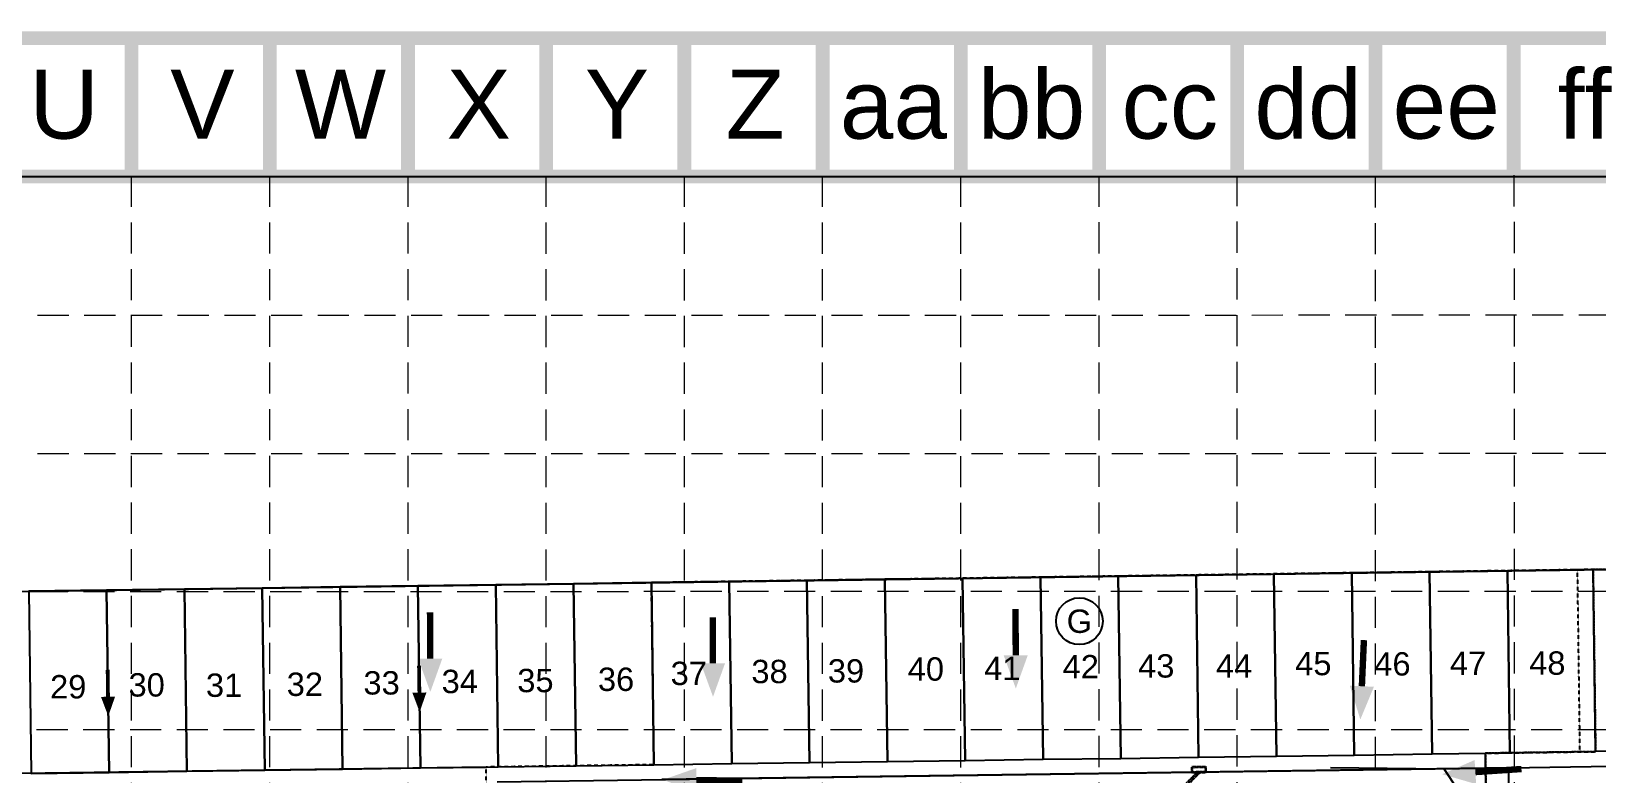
# Model space of a CAD drawing. Header units: inches. Extents: x 2510995 to 2514555, y 7106046 to 7111737.
# Drawn here: x 2512888 to 2513894, y 7111260 to 7111737 of the extents above; entities that cross this region are included whole.
import ezdxf
from ezdxf.enums import TextEntityAlignment as Align

# ---------------------------------------------------------------- set-up
doc = ezdxf.new("R2010")
doc.units = ezdxf.units.IN
doc.header["$MEASUREMENT"] = 0
for name, pattern in [('BORDER2', [0.875, 0.25, -0.125, 0.25, -0.125, 0, -0.125]), ('DASHED', [0.75, 0.5, -0.25]), ('HIDDEN', [0.375, 0.25, -0.125]), ('HIDDEN2', [0.1875, 0.125, -0.0625]), ('XHO460PT$0$HIDDEN2', [0.1875, 0.125, -0.0625]), ('XHO477ST$0$CL', [0.7, 0.5, -0.05, 0.1, -0.05])]:
    doc.linetypes.add(name, pattern=pattern)
for name, color, linetype in [('BASE', 7, 'Continuous'), ('C-WTRC-FULL-PH2B-N', 7, 'Continuous'), ('GRID', 254, 'DASHED'), ('XHO459PT$0$V-ADJC-LINE-E', 6, 'Continuous'), ('XHO459PT$0$V-BNDY-N-P6', 6, 'BORDER2'), ('XHO459PT$0$V-PROP-SUBD-N-P6', 14, 'Continuous'), ('XHO459PT$0$V-RWAY-LINE-N-P6', 14, 'Continuous'), ('XHO459PV$0$C-ROAD-BACK-P6', 14, 'Continuous'), ('XHO459PV$0$C-ROAD-BACK-P7', 9, 'Continuous'), ('XHO459ST$0$C-TOPO-MAJR', 6, 'Continuous'), ('XHO460PT$0$V-ADJC-LINE-E', 6, 'Continuous'), ('XHO460PT$0$V-AREA-PLINE', 6, 'Continuous'), ('XHO460PT$0$V-BNDY-N-P7', 3, 'HIDDEN2'), ('XHO460PT$0$V-ESMT-SSWR-N-P7', 2, 'XHO460PT$0$HIDDEN2'), ('XHO460PT$0$V-PROP-BLOK-IDEN-N-P7', 6, 'Continuous'), ('XHO460PT$0$V-PROP-SUBD-IDEN-N-P7', 6, 'Continuous'), ('XHO460PT$0$V-PROP-SUBD-N-P7', 7, 'Continuous'), ('XHO460PV$0$C-ROAD-BOC-N', 4, 'Continuous'), ('XHO477PT$0$V-PLIN-AREA', 216, 'Continuous'), ('XHO477PT$0$V-PROP-SUBD-IDEN-N', 6, 'Continuous'), ('XHO477PT$0$V-PROP-SUBD-N', 7, 'Continuous'), ('XHO477PT$0$V-RWAY-LINE-N', 4, 'Continuous'), ('XHOE001PT$0$V-ADJC-LINE-E', 6, 'Continuous'), ('ZSTORM', 5, 'XHO477ST$0$CL')]:
    doc.layers.add(name, color=color, linetype=linetype)
doc.layers.add('XHO459PT$0$V-AREA-PLIN', color=163, linetype='Continuous', plot=False)
doc.styles.get("Standard").update_dxf_attribs({"font": 'ARIAL.TTF'})

# ---------------------------------------------------------------- blocks, each defined once
blk = doc.blocks.new('ARR')
blk.add_lwpolyline([(-5.56, 0.32, 0, 3.78, 0), (-0.35, 0.31, 3.78, 3.78, 0)], format="xyseb")
at = {"const_width": 1}
blk.add_lwpolyline([(-0.35, 0.31), (6.88, 0.31)], dxfattribs=at)

msp = doc.modelspace()

# ---------------------------------------------------------------- linework, layer by layer
at = {"layer": 'BASE', "color": 9}
msp.add_line((2511088, 7111643.9), (2514461.7, 7111643.9), dxfattribs=at)
at = {"layer": 'BASE', "const_width": 8.88}
for points in [[(2514550.5, 7106050.7), (2514550.5, 7111732.7), (2510999.2, 7111732.7), (2510999.2, 7106050.7)], [(2514461.7, 7106139.5), (2514461.7, 7111643.9), (2511088, 7111643.9), (2511088, 7106139.5)]]:
    msp.add_lwpolyline(points, close=True, dxfattribs=at)
for points in [[(2512952.4, 7111732.7), (2512952.4, 7111643.9)], [(2513041.2, 7111732.7), (2513041.2, 7111643.9)], [(2513130, 7111732.7), (2513130, 7111643.9)], [(2513218.7, 7111732.7), (2513218.7, 7111643.9)], [(2513307.5, 7111732.7), (2513307.5, 7111643.9)], [(2513396.3, 7111732.7), (2513396.3, 7111643.9)], [(2513485.1, 7111732.7), (2513485.1, 7111643.9)], [(2513573.9, 7111732.7), (2513573.9, 7111643.9)], [(2513662.6, 7111732.7), (2513662.6, 7111643.9)], [(2513751.4, 7111732.7), (2513751.4, 7111643.9)], [(2513840.2, 7111732.7), (2513840.2, 7111643.9)]]:
    msp.add_lwpolyline(points, dxfattribs=at)
at = {"layer": 'GRID', "color": 252, "linetype": 'HIDDEN', "lineweight": 0, "ltscale": 80}
for p, q in [((2513841.3, 7106494.7), (2513840.6, 7111645.9)), ((2512952.4, 7106494.4), (2512952.4, 7111643.9)), ((2513041.2, 7106494.4), (2513041.2, 7111643.9)), ((2513130, 7106494.4), (2513130, 7111643.9)), ((2513218.7, 7106494.3), (2513218.7, 7111643.9)), ((2513307.5, 7106494.3), (2513307.5, 7111643.9)), ((2513396.3, 7106494.3), (2513396.3, 7111643.9)), ((2513485.1, 7106494.3), (2513485.1, 7111643.9)), ((2513574.3, 7106494.5), (2513573.9, 7111643.9)), ((2513663, 7106494.9), (2513662.6, 7111643.9)), ((2513751.7, 7106493.9), (2513751.4, 7111643.9)), ((2511092, 7111554.6), (2514460.2, 7111555)), ((2511092, 7111465.5), (2514460.2, 7111466.2)), ((2511091.5, 7111377), (2514461.7, 7111377.6)), ((2511091.4, 7111288.3), (2514461.7, 7111288.8))]:
    msp.add_line(p, q, dxfattribs=at)
at = {"layer": 'XHO459PT$0$V-ADJC-LINE-E', "color": 7}
msp.add_line((2511427.4, 7111357.2), (2514386.1, 7111398.2), dxfattribs=at)
at = {"layer": 'XHO459PT$0$V-AREA-PLIN', "color": 7}
msp.add_lwpolyline([(2513701, 7110546.7), (2513700.9, 7110561.7, 0.414214), (2513740.6, 7110602.1), (2513736.9, 7111068.9, 0.41598), (2513696.4, 7111108.6), (2513696.2, 7111123.6), (2513827, 7111125.4), (2513853.4, 7111128.3), (2513852.7, 7111222.8), (2513847.6, 7111227.7), (2513822.6, 7111227.4), (2513822, 7111273.4), (2513892.8, 7111274.4), (2513891.2, 7111391.4), (2514326.2, 7111397.4), (2514342.3, 7110005.3)], format="xyb", dxfattribs=at)
msp.add_lwpolyline([(2513701, 7110546.7), (2513700.9, 7110561.7, 0.414214), (2513740.6, 7110602.1), (2513736.9, 7111068.9, 0.41598), (2513696.4, 7111108.6), (2513696.2, 7111123.6), (2513827, 7111125.4), (2513853.4, 7111128.3), (2513852.7, 7111222.8), (2513847.6, 7111227.7), (2513822.6, 7111227.4), (2513822, 7111273.4), (2513892.8, 7111274.4), (2513891.2, 7111391.4), (2514326.2, 7111397.4), (2514342.3, 7110005.3)], format="xyb", dxfattribs=at)
at = {"layer": 'XHO459PT$0$V-BNDY-N-P6', "color": 7}
for p, q in [((2514326.2, 7111397.4), (2513891.2, 7111391.4)), ((2513891.2, 7111391.4), (2513892.8, 7111274.4)), ((2513892.8, 7111274.4), (2513822, 7111273.4)), ((2513822, 7111273.4), (2513822.6, 7111227.4))]:
    msp.add_line(p, q, dxfattribs=at)
at = {"layer": 'XHO459PT$0$V-PROP-SUBD-N-P6', "color": 7}
msp.add_line((2513892.8, 7111274.4), (2513891.2, 7111391.4), dxfattribs=at)
at = {"layer": 'XHO459PT$0$V-RWAY-LINE-N-P6', "color": 7}
msp.add_line((2514312.5, 7111280.2), (2513892.8, 7111274.4), dxfattribs=at)
at = {"layer": 'XHO459PV$0$C-ROAD-BACK-P6', "color": 7}
for p, q in [((2513837, 7111264.1), (2514311.2, 7111270.7)), ((2513837.3, 7111240.1), (2513837, 7111264.1))]:
    msp.add_line(p, q, dxfattribs=at)
at = {"layer": 'XHO459PV$0$C-ROAD-BACK-P7', "color": 7}
msp.add_line((2513187.3, 7111255.1), (2513836.3, 7111264.1), dxfattribs=at)
at = {"layer": 'XHO459ST$0$C-TOPO-MAJR', "color": 7}
for points in [[(2513795.5, 7111263.2), (2513722.5, 7111264)], [(2513795.5, 7111263.2), (2513803.8, 7111250.6), (2513803.8, 7111246.6)]]:
    msp.add_lwpolyline(points, dxfattribs=at)
at = {"layer": 'XHO460PT$0$V-ADJC-LINE-E', "color": 7}
msp.add_line((2511427.4, 7111357.2), (2514386.1, 7111398.2), dxfattribs=at)
msp.add_line((2511427.4, 7111357.2), (2514386.1, 7111398.2), dxfattribs=at)
msp.add_line((2511427.4, 7111357.2), (2514386.1, 7111398.2), dxfattribs=at)
msp.add_line((2511427.4, 7111357.2), (2514386.1, 7111398.2), dxfattribs=at)
at = {"layer": 'XHO460PT$0$V-AREA-PLINE', "color": 7}
for points in [[(2513336.2, 7111383.7), (2513286.3, 7111383), (2513287.9, 7111266), (2513337.9, 7111266.7)], [(2513336.2, 7111383.7), (2513286.3, 7111383), (2513287.9, 7111266), (2513337.9, 7111266.7)], [(2513336.2, 7111383.7), (2513286.3, 7111383), (2513287.9, 7111266), (2513337.9, 7111266.7)], [(2513336.2, 7111383.7), (2513286.3, 7111383), (2513287.9, 7111266), (2513337.9, 7111266.7)], [(2513386.2, 7111384.4), (2513336.2, 7111383.7), (2513337.9, 7111266.7), (2513387.9, 7111267.4)], [(2513386.2, 7111384.4), (2513336.2, 7111383.7), (2513337.9, 7111266.7), (2513387.9, 7111267.4)], [(2513386.2, 7111384.4), (2513336.2, 7111383.7), (2513337.9, 7111266.7), (2513387.9, 7111267.4)], [(2513386.2, 7111384.4), (2513336.2, 7111383.7), (2513337.9, 7111266.7), (2513387.9, 7111267.4)], [(2513436.2, 7111385.1), (2513386.2, 7111384.4), (2513387.9, 7111267.4), (2513437.9, 7111268.1)], [(2513436.2, 7111385.1), (2513386.2, 7111384.4), (2513387.9, 7111267.4), (2513437.9, 7111268.1)], [(2513436.2, 7111385.1), (2513386.2, 7111384.4), (2513387.9, 7111267.4), (2513437.9, 7111268.1)], [(2513436.2, 7111385.1), (2513386.2, 7111384.4), (2513387.9, 7111267.4), (2513437.9, 7111268.1)], [(2513486.2, 7111385.7), (2513436.2, 7111385.1), (2513437.9, 7111268.1), (2513487.9, 7111268.8)], [(2513486.2, 7111385.7), (2513436.2, 7111385.1), (2513437.9, 7111268.1), (2513487.9, 7111268.8)], [(2513486.2, 7111385.7), (2513436.2, 7111385.1), (2513437.9, 7111268.1), (2513487.9, 7111268.8)], [(2513486.2, 7111385.7), (2513436.2, 7111385.1), (2513437.9, 7111268.1), (2513487.9, 7111268.8)], [(2513536.2, 7111386.4), (2513486.2, 7111385.7), (2513487.9, 7111268.8), (2513537.9, 7111269.5)], [(2513536.2, 7111386.4), (2513486.2, 7111385.7), (2513487.9, 7111268.8), (2513537.9, 7111269.5)], [(2513536.2, 7111386.4), (2513486.2, 7111385.7), (2513487.9, 7111268.8), (2513537.9, 7111269.5)], [(2513536.2, 7111386.4), (2513486.2, 7111385.7), (2513487.9, 7111268.8), (2513537.9, 7111269.5)], [(2513586.2, 7111387.1), (2513536.2, 7111386.4), (2513537.9, 7111269.5), (2513587.8, 7111270.1)], [(2513586.2, 7111387.1), (2513536.2, 7111386.4), (2513537.9, 7111269.5), (2513587.8, 7111270.1)], [(2513586.2, 7111387.1), (2513536.2, 7111386.4), (2513537.9, 7111269.5), (2513587.8, 7111270.1)], [(2513586.2, 7111387.1), (2513536.2, 7111386.4), (2513537.9, 7111269.5), (2513587.8, 7111270.1)], [(2513636.2, 7111387.8), (2513586.2, 7111387.1), (2513587.8, 7111270.1), (2513637.8, 7111270.8)], [(2513636.2, 7111387.8), (2513586.2, 7111387.1), (2513587.8, 7111270.1), (2513637.8, 7111270.8)], [(2513636.2, 7111387.8), (2513586.2, 7111387.1), (2513587.8, 7111270.1), (2513637.8, 7111270.8)], [(2513636.2, 7111387.8), (2513586.2, 7111387.1), (2513587.8, 7111270.1), (2513637.8, 7111270.8)], [(2513686.2, 7111388.5), (2513636.2, 7111387.8), (2513637.8, 7111270.8), (2513687.8, 7111271.5)], [(2513686.2, 7111388.5), (2513636.2, 7111387.8), (2513637.8, 7111270.8), (2513687.8, 7111271.5)], [(2513686.2, 7111388.5), (2513636.2, 7111387.8), (2513637.8, 7111270.8), (2513687.8, 7111271.5)], [(2513686.2, 7111388.5), (2513636.2, 7111387.8), (2513637.8, 7111270.8), (2513687.8, 7111271.5)], [(2513736.2, 7111389.2), (2513686.2, 7111388.5), (2513687.8, 7111271.5), (2513737.8, 7111272.2)], [(2513736.2, 7111389.2), (2513686.2, 7111388.5), (2513687.8, 7111271.5), (2513737.8, 7111272.2)], [(2513736.2, 7111389.2), (2513686.2, 7111388.5), (2513687.8, 7111271.5), (2513737.8, 7111272.2)], [(2513736.2, 7111389.2), (2513686.2, 7111388.5), (2513687.8, 7111271.5), (2513737.8, 7111272.2)], [(2513786.2, 7111389.9), (2513736.2, 7111389.2), (2513737.8, 7111272.2), (2513787.8, 7111272.9)], [(2513786.2, 7111389.9), (2513736.2, 7111389.2), (2513737.8, 7111272.2), (2513787.8, 7111272.9)], [(2513786.2, 7111389.9), (2513736.2, 7111389.2), (2513737.8, 7111272.2), (2513787.8, 7111272.9)], [(2513786.2, 7111389.9), (2513736.2, 7111389.2), (2513737.8, 7111272.2), (2513787.8, 7111272.9)], [(2513836.2, 7111390.6), (2513786.2, 7111389.9), (2513787.8, 7111272.9), (2513822, 7111273.4), (2513837.8, 7111273.6)], [(2513836.2, 7111390.6), (2513786.2, 7111389.9), (2513787.8, 7111272.9), (2513822, 7111273.4), (2513837.8, 7111273.6)], [(2513836.2, 7111390.6), (2513786.2, 7111389.9), (2513787.8, 7111272.9), (2513822, 7111273.4), (2513837.8, 7111273.6)], [(2513836.2, 7111390.6), (2513786.2, 7111389.9), (2513787.8, 7111272.9), (2513822, 7111273.4), (2513837.8, 7111273.6)], [(2513891.2, 7111391.4), (2513836.2, 7111390.6), (2513837.8, 7111273.6), (2513892.8, 7111274.4)], [(2513891.2, 7111391.4), (2513836.2, 7111390.6), (2513837.8, 7111273.6), (2513892.8, 7111274.4)], [(2513891.2, 7111391.4), (2513836.2, 7111390.6), (2513837.8, 7111273.6), (2513892.8, 7111274.4)], [(2513891.2, 7111391.4), (2513836.2, 7111390.6), (2513837.8, 7111273.6), (2513892.8, 7111274.4)]]:
    msp.add_lwpolyline(points, close=True, dxfattribs=at)
at = {"layer": 'XHO460PT$0$V-BNDY-N-P7', "color": 7}
for p, q in [((2513891.2, 7111391.4), (2513286.3, 7111383)), ((2513891.2, 7111391.4), (2513286.3, 7111383)), ((2513891.2, 7111391.4), (2513286.3, 7111383)), ((2513891.2, 7111391.4), (2513286.3, 7111383)), ((2513287.9, 7111266), (2513286.3, 7111383)), ((2513287.9, 7111266), (2513286.3, 7111383)), ((2513287.9, 7111266), (2513286.3, 7111383)), ((2513287.9, 7111266), (2513286.3, 7111383)), ((2513892.8, 7111274.4), (2513891.2, 7111391.4)), ((2513892.8, 7111274.4), (2513891.2, 7111391.4)), ((2513892.8, 7111274.4), (2513891.2, 7111391.4)), ((2513892.8, 7111274.4), (2513891.2, 7111391.4)), ((2513822, 7111273.4), (2513892.8, 7111274.4)), ((2513822, 7111273.4), (2513892.8, 7111274.4)), ((2513822, 7111273.4), (2513892.8, 7111274.4)), ((2513822, 7111273.4), (2513892.8, 7111274.4)), ((2513822.6, 7111227.4), (2513822, 7111273.4)), ((2513822.6, 7111227.4), (2513822, 7111273.4)), ((2513822.6, 7111227.4), (2513822, 7111273.4)), ((2513822.6, 7111227.4), (2513822, 7111273.4)), ((2513287.9, 7111266), (2513180.1, 7111264.5)), ((2513287.9, 7111266), (2513180.1, 7111264.5)), ((2513287.9, 7111266), (2513180.1, 7111264.5)), ((2513287.9, 7111266), (2513180.1, 7111264.5)), ((2513180.8, 7111218.5), (2513180.1, 7111264.5)), ((2513180.8, 7111218.5), (2513180.1, 7111264.5)), ((2513180.8, 7111218.5), (2513180.1, 7111264.5)), ((2513180.8, 7111218.5), (2513180.1, 7111264.5))]:
    msp.add_line(p, q, dxfattribs=at)
at = {"layer": 'XHO460PT$0$V-ESMT-SSWR-N-P7', "color": 7}
msp.add_line((2513882.8, 7111274.2), (2513881.2, 7111391.2), dxfattribs=at)
msp.add_line((2513882.8, 7111274.2), (2513881.2, 7111391.2), dxfattribs=at)
msp.add_line((2513882.8, 7111274.2), (2513881.2, 7111391.2), dxfattribs=at)
msp.add_line((2513882.8, 7111274.2), (2513881.2, 7111391.2), dxfattribs=at)
at = {"layer": 'XHO460PT$0$V-PROP-BLOK-IDEN-N-P7', "color": 7}
msp.add_circle((2513561.2, 7111358.2), 15, dxfattribs=at)
msp.add_circle((2513561.2, 7111358.2), 15, dxfattribs=at)
msp.add_circle((2513561.2, 7111358.2), 15, dxfattribs=at)
msp.add_circle((2513561.2, 7111358.2), 15, dxfattribs=at)
at = {"layer": 'XHO460PT$0$V-PROP-SUBD-N-P7', "color": 7}
for p, q in [((2513337.9, 7111266.7), (2513336.2, 7111383.7)), ((2513337.9, 7111266.7), (2513336.2, 7111383.7)), ((2513337.9, 7111266.7), (2513336.2, 7111383.7)), ((2513337.9, 7111266.7), (2513336.2, 7111383.7)), ((2513387.9, 7111267.4), (2513386.2, 7111384.4)), ((2513387.9, 7111267.4), (2513386.2, 7111384.4)), ((2513387.9, 7111267.4), (2513386.2, 7111384.4)), ((2513387.9, 7111267.4), (2513386.2, 7111384.4)), ((2513437.9, 7111268.1), (2513436.2, 7111385.1)), ((2513437.9, 7111268.1), (2513436.2, 7111385.1)), ((2513437.9, 7111268.1), (2513436.2, 7111385.1)), ((2513437.9, 7111268.1), (2513436.2, 7111385.1)), ((2513487.9, 7111268.8), (2513486.2, 7111385.7)), ((2513487.9, 7111268.8), (2513486.2, 7111385.7)), ((2513487.9, 7111268.8), (2513486.2, 7111385.7)), ((2513487.9, 7111268.8), (2513486.2, 7111385.7)), ((2513537.9, 7111269.5), (2513536.2, 7111386.4)), ((2513537.9, 7111269.5), (2513536.2, 7111386.4)), ((2513537.9, 7111269.5), (2513536.2, 7111386.4)), ((2513537.9, 7111269.5), (2513536.2, 7111386.4)), ((2513587.8, 7111270.1), (2513586.2, 7111387.1)), ((2513587.8, 7111270.1), (2513586.2, 7111387.1)), ((2513587.8, 7111270.1), (2513586.2, 7111387.1)), ((2513587.8, 7111270.1), (2513586.2, 7111387.1)), ((2513637.8, 7111270.8), (2513636.2, 7111387.8)), ((2513637.8, 7111270.8), (2513636.2, 7111387.8)), ((2513637.8, 7111270.8), (2513636.2, 7111387.8)), ((2513637.8, 7111270.8), (2513636.2, 7111387.8)), ((2513687.8, 7111271.5), (2513686.2, 7111388.5)), ((2513687.8, 7111271.5), (2513686.2, 7111388.5)), ((2513687.8, 7111271.5), (2513686.2, 7111388.5)), ((2513687.8, 7111271.5), (2513686.2, 7111388.5)), ((2513737.8, 7111272.2), (2513736.2, 7111389.2)), ((2513737.8, 7111272.2), (2513736.2, 7111389.2)), ((2513737.8, 7111272.2), (2513736.2, 7111389.2)), ((2513737.8, 7111272.2), (2513736.2, 7111389.2)), ((2513787.8, 7111272.9), (2513786.2, 7111389.9)), ((2513787.8, 7111272.9), (2513786.2, 7111389.9)), ((2513787.8, 7111272.9), (2513786.2, 7111389.9)), ((2513787.8, 7111272.9), (2513786.2, 7111389.9)), ((2513837.8, 7111273.6), (2513836.2, 7111390.6)), ((2513837.8, 7111273.6), (2513836.2, 7111390.6)), ((2513837.8, 7111273.6), (2513836.2, 7111390.6)), ((2513837.8, 7111273.6), (2513836.2, 7111390.6))]:
    msp.add_line(p, q, dxfattribs=at)
at = {"layer": 'XHO460PV$0$C-ROAD-BOC-N', "color": 7}
for p, q in [((2513837, 7111264.1), (2513651.7, 7111261.5)), ((2513837, 7111264.1), (2513651.7, 7111261.5)), ((2513651.7, 7111261.5), (2513293, 7111256.6)), ((2513651.7, 7111261.5), (2513293, 7111256.6))]:
    msp.add_line(p, q, dxfattribs=at)
at = {"layer": 'XHO477PT$0$V-PLIN-AREA', "color": 7}
for points in [[(2513286.3, 7111383), (2513236.3, 7111382.3), (2513237.9, 7111265.3), (2513287.9, 7111266)], [(2512936.3, 7111378.1), (2512886.3, 7111377.4), (2512887.9, 7111260.4), (2512937.9, 7111261.1)], [(2512986.3, 7111378.8), (2512936.3, 7111378.1), (2512937.9, 7111261.1), (2512987.9, 7111261.8)], [(2513036.3, 7111379.5), (2512986.3, 7111378.8), (2512987.9, 7111261.8), (2513037.9, 7111262.5)], [(2513086.3, 7111380.2), (2513036.3, 7111379.5), (2513037.9, 7111262.5), (2513087.9, 7111263.2)], [(2513136.3, 7111380.9), (2513086.3, 7111380.2), (2513087.9, 7111263.2), (2513137.9, 7111263.9)], [(2513186.3, 7111381.6), (2513136.3, 7111380.9), (2513137.9, 7111263.9), (2513180.1, 7111264.5), (2513187.9, 7111264.6)], [(2513236.3, 7111382.3), (2513186.3, 7111381.6), (2513187.9, 7111264.6), (2513237.9, 7111265.3)]]:
    msp.add_lwpolyline(points, close=True, dxfattribs=at)
at = {"layer": 'XHO477PT$0$V-PROP-SUBD-N', "color": 7}
for p, q in [((2512937.9, 7111261.1), (2512936.3, 7111378.1)), ((2512987.9, 7111261.8), (2512986.3, 7111378.8)), ((2513037.9, 7111262.5), (2513036.3, 7111379.5)), ((2513087.9, 7111263.2), (2513086.3, 7111380.2)), ((2513137.9, 7111263.9), (2513136.3, 7111380.9)), ((2513187.9, 7111264.6), (2513186.3, 7111381.6)), ((2513237.9, 7111265.3), (2513236.3, 7111382.3))]:
    msp.add_line(p, q, dxfattribs=at)
at = {"layer": 'XHO477PT$0$V-PROP-SUBD-N', "color": 7, "lineweight": 0}
msp.add_line((2513236.3, 7111382.3), (2513237.9, 7111265.3), dxfattribs=at)
at = {"layer": 'XHO477PT$0$V-RWAY-LINE-N', "color": 7}
msp.add_line((2513180.1, 7111264.5), (2512187.6, 7111250.7), dxfattribs=at)
at = {"layer": 'XHOE001PT$0$V-ADJC-LINE-E', "color": 7}
msp.add_line((2511427.4, 7111357.2), (2514386.1, 7111398.2), dxfattribs=at)
at = {"layer": 'ZSTORM', "color": 5}
for p, q in [((2513638, 7111261.3), (2513615.3, 7111238)), ((2513638, 7111261.3), (2513615.3, 7111238)), ((2513636.9, 7111261.3), (2513618.2, 7111242.1)), ((2513636.9, 7111261.3), (2513618.2, 7111242.1)), ((2513639, 7111261.3), (2513620.3, 7111242.1)), ((2513639, 7111261.3), (2513620.3, 7111242.1))]:
    msp.add_line(p, q, dxfattribs=at)
for points in [[(2513642.5, 7111260.9), (2513633.5, 7111260.8), (2513633.4, 7111264.8), (2513642.4, 7111264.9)], [(2513642.5, 7111260.9), (2513633.5, 7111260.8), (2513633.4, 7111264.8), (2513642.4, 7111264.9)], [(2513642, 7111261.4), (2513634, 7111261.3), (2513633.9, 7111264.3), (2513641.9, 7111264.4)], [(2513642, 7111261.4), (2513634, 7111261.3), (2513633.9, 7111264.3), (2513641.9, 7111264.4)]]:
    msp.add_lwpolyline(points, close=True, dxfattribs=at)

# ---------------------------------------------------------------- block references
at = {"layer": 'C-WTRC-FULL-PH2B-N', "color": 7}
for p, xscale, yscale, zscale, rotation in [((2513145.5, 7111335.6), 4.103190018329727, 4.103190017864108, 4.103190018695618, 90.2611366878382), ((2513327.1, 7111332.5), 4.103190018329727, 4.103190017864108, 4.103190018695618, 90.2611366878382), ((2513521.6, 7111337.8), 4.103190018329727, 4.103190017864108, 4.103190018695618, 90.2611366878382), ((2513744, 7111317.8), 4.10319001798155, 4.103190017864108, 4.103190018695618, 87.46487973152325), ((2512938, 7111310.5), 2.393527466880483, 2.393527489155531, 2.393527499999999, 90.82794615286656), ((2513138, 7111313.2), 2.393527466880483, 2.393527489155531, 2.393527499999999, 90.82794615286656), ((2513316.5, 7111254.8), 4.103190018276987, 4.103190017864108, 4.103190018695618, 359.4432841652542), ((2513817.1, 7111260.1), 4.103190018274054, 4.103190017864108, 4.103190018695618, 3.808186137555808)]:
    msp.add_blockref('ARR', p, dxfattribs=dict(at, xscale=xscale, yscale=yscale, zscale=zscale, rotation=rotation))

# ---------------------------------------------------------------- texts
at = {"layer": 'BASE'}
for s, height, p in [('bb', 44.39, (2513530.5, 7111690.4)), ('dd', 44.39, (2513708.1, 7111690.4)), ('ff', 44.39, (2513885.7, 7111690.4)), ('U', 44.4, (2512909.1, 7111690.4)), ('V', 44.4, (2512997.9, 7111690.4)), ('W', 44.4, (2513086.6, 7111690.4)), ('X', 44.4, (2513175.4, 7111690.4)), ('Y', 44.4, (2513264.2, 7111690.4)), ('Z', 44.4, (2513353, 7111690.4)), ('aa', 44.39, (2513441.8, 7111690.4)), ('cc', 44.39, (2513619.3, 7111690.4)), ('ee', 44.39, (2513796.9, 7111690.4))]:
    msp.add_text(s, height=height, dxfattribs=at).set_placement(p, align=Align.MIDDLE_CENTER)
at = {"layer": 'XHO460PT$0$V-PROP-BLOK-IDEN-N-P7', "color": 7}
msp.add_text('G', height=15, dxfattribs=at).set_placement((2513561.2, 7111358.2), align=Align.MIDDLE)
msp.add_text('G', height=15, dxfattribs=at).set_placement((2513561.2, 7111358.2), align=Align.MIDDLE)
msp.add_text('G', height=15, dxfattribs=at).set_placement((2513561.2, 7111358.2), align=Align.MIDDLE)
msp.add_text('G', height=15, dxfattribs=at).set_placement((2513561.2, 7111358.2), align=Align.MIDDLE)
at = {"layer": 'XHO460PT$0$V-PROP-SUBD-IDEN-N-P7', "color": 7}
for s, p in [('37', (2513310.3, 7111324.7)), ('37', (2513310.3, 7111324.7)), ('37', (2513310.3, 7111324.7)), ('37', (2513310.3, 7111324.7)), ('38', (2513362.2, 7111325.9)), ('38', (2513362.2, 7111325.9)), ('38', (2513362.2, 7111325.9)), ('38', (2513362.2, 7111325.9)), ('39', (2513411.3, 7111326.3)), ('39', (2513411.3, 7111326.3)), ('39', (2513411.3, 7111326.3)), ('39', (2513411.3, 7111326.3)), ('40', (2513462.6, 7111327.5)), ('40', (2513462.6, 7111327.5)), ('40', (2513462.6, 7111327.5)), ('40', (2513462.6, 7111327.5)), ('41', (2513511.7, 7111327.9)), ('41', (2513511.7, 7111327.9)), ('41', (2513511.7, 7111327.9)), ('41', (2513511.7, 7111327.9)), ('42', (2513562.1, 7111329.1)), ('42', (2513562.1, 7111329.1)), ('42', (2513562.1, 7111329.1)), ('42', (2513562.1, 7111329.1)), ('43', (2513610.6, 7111329.5)), ('43', (2513610.6, 7111329.5)), ('43', (2513610.6, 7111329.5)), ('43', (2513610.6, 7111329.5)), ('44', (2513660.6, 7111329.4)), ('44', (2513660.6, 7111329.4)), ('44', (2513660.6, 7111329.4)), ('44', (2513660.6, 7111329.4)), ('45', (2513711.5, 7111330.9)), ('45', (2513711.5, 7111330.9)), ('45', (2513711.5, 7111330.9)), ('45', (2513711.5, 7111330.9)), ('46', (2513762.3, 7111330.8)), ('46', (2513762.3, 7111330.8)), ('46', (2513762.3, 7111330.8)), ('46', (2513762.3, 7111330.8)), ('47', (2513810.9, 7111331.2)), ('47', (2513810.9, 7111331.2)), ('47', (2513810.9, 7111331.2)), ('47', (2513810.9, 7111331.2)), ('48', (2513861.8, 7111331.3)), ('48', (2513861.8, 7111331.3)), ('48', (2513861.8, 7111331.3)), ('48', (2513861.8, 7111331.3))]:
    msp.add_text(s, height=15, dxfattribs=at).set_placement(p, align=Align.MIDDLE)
at = {"layer": 'XHO477PT$0$V-PROP-SUBD-IDEN-N', "color": 7}
for s, p in [('29', (2512911.7, 7111316.1)), ('30', (2512962.1, 7111317.3)), ('31', (2513011.8, 7111317.1)), ('32', (2513063.7, 7111317.7)), ('33', (2513113, 7111318.6)), ('34', (2513163.2, 7111319.5)), ('35', (2513211.8, 7111320.1)), ('36', (2513263.6, 7111320.9))]:
    msp.add_text(s, height=15, dxfattribs=at).set_placement(p, align=Align.MIDDLE)

doc.saveas('drawing.dxf')
